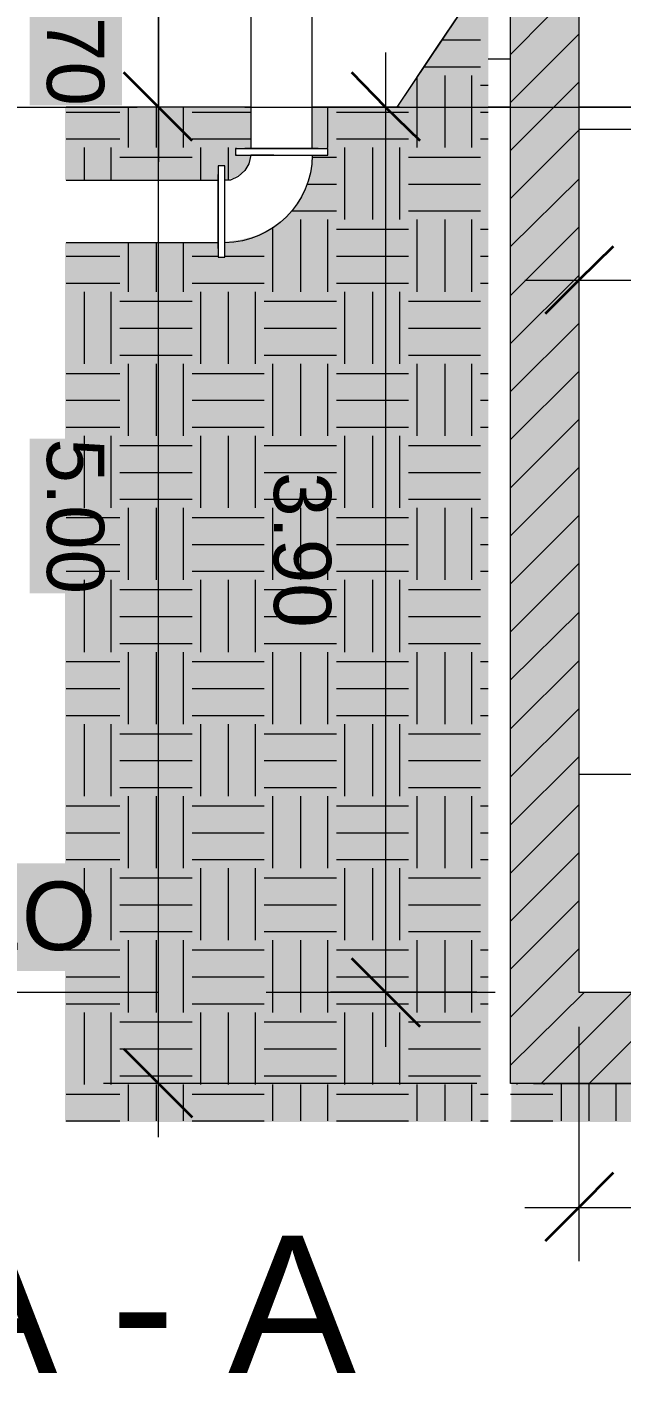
# Model space of a CAD drawing. Extents: x -187 to 52, y -9 to 65.
# Drawn here: x -140.35 to -137.73, y 44.41 to 50.34 of the extents above; entities that cross this region are included whole.
import ezdxf

# ---------------------------------------------------------------- set-up
doc = ezdxf.new("R2010")
doc.units = 0
doc.header["$MEASUREMENT"] = 0
doc.layers.add('PDF4_Geometría', color=7, linetype='Continuous')
doc.layers.add('PDF4_Texto', color=7, linetype='Continuous')
doc.layers.add('PDF4_Rellenos sólidos', color=7, linetype='Continuous', true_color=0xffffff)
doc.styles.add('PDF Arial', font='arial.ttf')

msp = doc.modelspace()

# ---------------------------------------------------------------- hatches: boundary and pattern name
at = {"layer": 'PDF4_Rellenos sólidos', "transparency": 33554559}
for points in [[(-140.3356, 50.6757), (-140.3356, 49.9948), (-139.9296, 49.9948), (-139.9296, 50.6757)], [(-138.7116, 49.999), (-138.7201, 49.9906), (-138.7201, 45.5204), (-138.3183, 45.5204), (-138.3183, 50.5827), (-138.3225, 50.5827), (-138.3268, 50.5784), (-138.331, 50.57), (-138.3352, 50.5657), (-138.3395, 50.5573), (-138.3437, 50.5531), (-138.3479, 50.5446), (-138.3522, 50.5404), (-138.3564, 50.5319), (-138.3606, 50.5277), (-138.3648, 50.5192), (-138.3691, 50.515), (-138.3733, 50.5065), (-138.3775, 50.5023), (-138.3818, 50.4938), (-138.386, 50.4896), (-138.3902, 50.4812), (-138.3944, 50.4769), (-138.3987, 50.4685), (-138.4029, 50.4642), (-138.4071, 50.4558), (-138.4114, 50.4516), (-138.4156, 50.4431), (-138.4198, 50.4389), (-138.424, 50.4304), (-138.4283, 50.4262), (-138.4325, 50.4177), (-138.4367, 50.4135), (-138.441, 50.405), (-138.4452, 50.4008), (-138.4494, 50.3923), (-138.4537, 50.3881), (-138.4579, 50.3797), (-138.4621, 50.3754), (-138.4663, 50.367), (-138.4706, 50.3627), (-138.4748, 50.3543), (-138.479, 50.3501), (-138.4833, 50.3416), (-138.4875, 50.3374), (-138.4917, 50.3289), (-138.4959, 50.3247), (-138.5002, 50.3162), (-138.5044, 50.312), (-138.5086, 50.3035), (-138.5129, 50.2993), (-138.5171, 50.2909), (-138.5213, 50.2866), (-138.5255, 50.2782), (-138.5298, 50.2739), (-138.534, 50.2655), (-138.5382, 50.2612), (-138.5425, 50.2528), (-138.5467, 50.2486), (-138.5509, 50.2401), (-138.5551, 50.2359), (-138.5594, 50.2274), (-138.5636, 50.2232), (-138.5678, 50.2147), (-138.5721, 50.2105), (-138.5763, 50.202), (-138.5805, 50.1978), (-138.5848, 50.1894), (-138.589, 50.1851), (-138.5932, 50.1767), (-138.5974, 50.1724), (-138.6017, 50.164), (-138.6059, 50.1597), (-138.6101, 50.1513), (-138.6144, 50.1471), (-138.6186, 50.1386), (-138.6228, 50.1344), (-138.627, 50.1259), (-138.6313, 50.1217), (-138.6355, 50.1132), (-138.6397, 50.109), (-138.644, 50.1005), (-138.6482, 50.0963), (-138.6524, 50.0879), (-138.6566, 50.0836), (-138.6609, 50.0752), (-138.6651, 50.0709), (-138.6693, 50.0625), (-138.6736, 50.0583), (-138.6778, 50.0498), (-138.682, 50.0456), (-138.6863, 50.0371), (-138.6905, 50.0329), (-138.6947, 50.0244), (-138.6989, 50.0202), (-138.7032, 50.0117), (-138.7074, 50.0075)], [(-138.2211, 50.3881), (-138.2211, 50.0879), (-137.9208, 50.0879), (-137.9208, 50.3881)], [(-138.2211, 50.0879), (-138.2211, 46.0914), (-137.9208, 46.0914), (-137.9208, 50.0879)], [(-138.83, 49.9864), (-138.83, 45.5204), (-138.7201, 45.5204), (-138.7201, 49.9864)], [(-140.3356, 48.5273), (-140.3356, 47.8464), (-139.9296, 47.8464), (-139.9296, 48.5273)], [(-139.3375, 48.3793), (-139.3375, 47.6984), (-138.9315, 47.6984), (-138.9315, 48.3793)], [(-144.6746, 46.6581), (-144.6746, 46.1844), (-140.01, 46.1844), (-140.01, 46.6581)], [(-138.2211, 46.0914), (-138.2211, 45.6896), (-135.0746, 45.6896), (-135.0746, 46.0914)], [(-138.2168, 45.6896), (-138.2168, 45.5204), (-138.1196, 45.5204), (-138.1196, 45.6896)], [(-138.1196, 45.6896), (-138.1196, 45.5204), (-135.0746, 45.5204), (-135.0746, 45.6896)]]:
    msp.add_hatch(color=256, dxfattribs=at).paths.add_polyline_path(points)
h = msp.add_hatch(color=256, dxfattribs=at)
h.paths.add_polyline_path([(-139.3629, 49.8045), (-139.3629, 49.9864), (-140.1791, 49.9864), (-140.1791, 49.6649), (-139.5067, 49.6649), (-139.5067, 49.7284), (-139.4771, 49.7284), (-139.4771, 49.6692), (-139.4433, 49.6734), (-139.4094, 49.6903), (-139.3883, 49.7115), (-139.384, 49.7199), (-139.3798, 49.7242), (-139.3756, 49.7326), (-139.3714, 49.7368), (-139.3671, 49.7453), (-139.3629, 49.7749), (-139.4306, 49.7749), (-139.4306, 49.8045)])
h.paths.add_polyline_path([(-139.5067, 49.3901), (-140.1791, 49.3901), (-140.1791, 45.5204), (-138.83, 45.5204), (-138.83, 49.9864), (-139.0922, 49.9864), (-139.0922, 49.8045), (-139.0246, 49.8045), (-139.0246, 49.7749), (-139.0922, 49.7749), (-139.0965, 49.7411), (-139.1007, 49.703), (-139.1049, 49.6861), (-139.1092, 49.6734), (-139.1134, 49.6565), (-139.1176, 49.6438), (-139.1472, 49.5846), (-139.1514, 49.5804), (-139.1557, 49.5719), (-139.1599, 49.5677), (-139.1641, 49.5592), (-139.1684, 49.555), (-139.1726, 49.5465), (-139.1768, 49.5423), (-139.1811, 49.5338), (-139.2276, 49.4873), (-139.236, 49.4831), (-139.2445, 49.4746), (-139.2529, 49.4704), (-139.2572, 49.4662), (-139.2656, 49.462), (-139.2699, 49.4577), (-139.2783, 49.4535), (-139.2826, 49.4493), (-139.3333, 49.4239), (-139.3587, 49.4154), (-139.4094, 49.4027), (-139.4771, 49.3943), (-139.4771, 49.3266), (-139.5067, 49.3266)])

# ---------------------------------------------------------------- linework, layer by layer
at = {"layer": 'PDF4_Geometría', "lineweight": 9}
for points in [[(-139.3629, 49.8045), (-139.0922, 49.8045), (-139.0922, 51.0479), (-139.3629, 51.0479)], [(-138.3183, 49.9864), (-138.2211, 49.9864)], [(-139.0669, 49.8045), (-139.0711, 49.8045), (-139.0669, 49.8045), (-139.0711, 49.8045), (-139.088, 49.8045), (-139.1134, 49.8045), (-139.1472, 49.8045), (-139.1853, 49.8045), (-139.2276, 49.8045), (-139.2699, 49.8045), (-139.3079, 49.8045), (-139.3418, 49.8045), (-139.3671, 49.8045), (-139.384, 49.8045), (-139.3883, 49.8045), (-139.384, 49.8045), (-139.3671, 49.8045), (-139.3418, 49.8045), (-139.3079, 49.8045), (-139.2699, 49.8045), (-139.2276, 49.8045), (-139.1853, 49.8045), (-139.1472, 49.8045), (-139.1134, 49.8045), (-139.088, 49.8045), (-139.0711, 49.8045)], [(-139.5067, 49.7284), (-139.5067, 49.7242), (-139.5067, 49.7072), (-139.5067, 49.6776), (-139.5067, 49.6438), (-139.5067, 49.5973), (-139.5067, 49.5508), (-139.5067, 49.5042), (-139.5067, 49.4577), (-139.5067, 49.4112), (-139.5067, 49.3774), (-139.5067, 49.3478), (-139.5067, 49.3309), (-139.5067, 49.3266), (-139.4771, 49.3266), (-139.4771, 49.3309), (-139.4771, 49.3478), (-139.4771, 49.3774), (-139.4771, 49.4112), (-139.4771, 49.4577), (-139.4771, 49.5042), (-139.4771, 49.5508), (-139.4771, 49.5973), (-139.4771, 49.6438), (-139.4771, 49.6776), (-139.4771, 49.7072), (-139.4771, 49.7242), (-139.4771, 49.7284)], [(-139.5067, 49.6903), (-139.5067, 49.6861), (-139.5067, 49.6903), (-139.5067, 49.6819), (-139.5067, 49.6692), (-139.5067, 49.6438), (-139.5067, 49.61), (-139.5067, 49.5677), (-139.5067, 49.5254), (-139.5067, 49.4873), (-139.5067, 49.445), (-139.5067, 49.4112), (-139.5067, 49.3858), (-139.5067, 49.3731), (-139.5067, 49.3647), (-139.5067, 49.3689), (-139.5067, 49.3647), (-139.5067, 49.3731), (-139.5067, 49.3858), (-139.5067, 49.4112), (-139.5067, 49.445), (-139.5067, 49.4873), (-139.5067, 49.5254), (-139.5067, 49.5677), (-139.5067, 49.61), (-139.5067, 49.6438), (-139.5067, 49.6692), (-139.5067, 49.6819)]]:
    msp.add_lwpolyline(points, close=True, dxfattribs=at)
for points in [[(-139.7689, 45.4528), (-139.7689, 50.9252), (-139.7689, 49.7453)], [(-138.2211, 50.219), (-138.0519, 50.3881), (-137.7516, 50.6884)], [(-138.2211, 50.2866), (-138.2211, 50.5869), (-138.3183, 50.5869), (-138.5425, 50.2528), (-138.7201, 49.9864), (-138.7835, 49.9864), (-138.83, 49.9864), (-139.0922, 49.9864)], [(-138.3183, 50.5869), (-138.7201, 49.9864)], [(-138.2211, 50.0075), (-138.1407, 50.0879), (-137.9208, 50.3078)], [(-138.7708, 50.2274), (-138.7708, 45.8503)], [(-138.2211, 50.1978), (-138.3183, 50.1978)], [(-138.2211, 49.796), (-137.9292, 50.0879), (-137.9208, 50.0963)], [(-137.9208, 50.0879), (-137.9208, 49.9864), (-137.0877, 49.9864), (-137.9208, 49.9864)], [(-140.4963, 49.9864), (-139.8619, 49.9864)], [(-139.3629, 49.9864), (-139.5701, 49.9864), (-140.1749, 49.9864)], [(-139.7055, 49.9864), (-139.7689, 49.9864), (-140.01, 49.9864)], [(-139.3883, 49.9864), (-137.8024, 49.9864)], [(-138.7074, 49.9864), (-138.7708, 49.9864), (-139.0119, 49.9864)], [(-138.2211, 49.5846), (-137.9208, 49.8849)], [(-139.4263, 49.7749), (-139.4306, 49.7749), (-139.4263, 49.7749), (-139.4052, 49.7749), (-139.3798, 49.7749), (-139.3418, 49.7749), (-139.2995, 49.7749), (-139.2529, 49.7749), (-139.2022, 49.7749), (-139.1557, 49.7749), (-139.1134, 49.7749), (-139.0753, 49.7749), (-139.05, 49.7749), (-139.033, 49.7749), (-139.0246, 49.7749), (-139.0246, 49.8045), (-139.0288, 49.8045)], [(-139.4306, 49.8045), (-139.4306, 49.7749)], [(-139.4263, 49.8045), (-139.4306, 49.8045), (-139.4263, 49.8045), (-139.4052, 49.8045), (-139.3798, 49.8045), (-139.3418, 49.8045), (-139.2995, 49.8045), (-139.2529, 49.8045), (-139.2022, 49.8045), (-139.1557, 49.8045), (-139.1134, 49.8045), (-139.0753, 49.8045), (-139.05, 49.8045), (-139.033, 49.8045), (-139.0246, 49.8045)], [(-139.2614, 49.7749), (-139.2783, 49.7749), (-139.2952, 49.7749), (-139.3122, 49.7749), (-139.3291, 49.7749), (-139.3418, 49.7749), (-139.3502, 49.7749), (-139.3587, 49.7749), (-139.3629, 49.7749), (-139.3714, 49.7368), (-139.3883, 49.7072), (-139.4179, 49.6819), (-139.4517, 49.6649), (-139.4771, 49.6649)], [(-139.2572, 49.7749), (-139.2403, 49.7749)], [(-139.0288, 49.7749), (-139.0246, 49.7749)], [(-140.1749, 49.6649), (-139.5067, 49.6649), (-139.5067, 49.3901), (-140.1749, 49.3901)], [(-139.4771, 49.3943), (-139.4771, 49.3985), (-139.4771, 49.407), (-139.4771, 49.4154), (-139.4771, 49.4281), (-139.4771, 49.445), (-139.4771, 49.4577), (-139.4771, 49.4789), (-139.4771, 49.4958), (-139.4771, 49.5169), (-139.4771, 49.5381), (-139.4771, 49.5592), (-139.4771, 49.5761), (-139.4771, 49.5973), (-139.4771, 49.61), (-139.4771, 49.6269), (-139.4771, 49.6396), (-139.4771, 49.648), (-139.4771, 49.6565), (-139.4771, 49.6607)], [(-138.2211, 49.3731), (-137.9208, 49.6692)], [(-138.2211, 49.1575), (-137.9208, 49.4577)], [(-138.2211, 48.946), (-137.9208, 49.2463)], [(-137.9208, 49.2886), (-137.9208, 49.2251), (-137.9208, 48.9841)], [(-138.1576, 49.2251), (-134.4614, 49.2251)], [(-138.2211, 48.7346), (-137.9208, 49.0348)], [(-138.2211, 48.5231), (-137.9208, 48.8234)], [(-138.2211, 48.3116), (-137.9208, 48.6119)], [(-138.2211, 48.1002), (-137.9208, 48.4005)], [(-138.2211, 47.8887), (-137.9208, 48.189)], [(-138.2211, 47.6773), (-137.9208, 47.9775)], [(-138.2211, 47.4658), (-137.9208, 47.7619)], [(-138.2211, 47.2501), (-137.9208, 47.5504)], [(-138.2211, 47.0387), (-137.9208, 47.339)], [(-138.2211, 46.8272), (-137.9208, 47.1275)], [(-137.9208, 47.0514), (-137.0877, 47.0514)], [(-138.2211, 46.6158), (-137.9208, 46.916)], [(-138.2211, 46.4043), (-137.9208, 46.7046)], [(-138.2211, 46.1929), (-137.9208, 46.4931)], [(-138.2211, 45.9814), (-138.1111, 46.0914), (-137.9208, 46.2817)], [(-134.5037, 45.6896), (-138.1196, 45.6896), (-135.0746, 45.6896), (-136.2968, 45.6896), (-136.5844, 45.6896), (-138.1196, 45.6896), (-135.0746, 45.6896), (-134.9943, 45.6896), (-134.5037, 45.6896), (-134.5037, 46.1294)], [(-140.4075, 46.0914), (-139.7731, 46.0914)], [(-139.2952, 46.0914), (-138.2887, 46.0914)], [(-138.3691, 46.0914), (-138.7708, 46.0914), (-139.0119, 46.0914)], [(-138.2211, 45.77), (-137.8954, 46.0914)], [(-138.0857, 45.6896), (-137.684, 46.0914)], [(-137.8743, 45.6896), (-137.4725, 46.0914)], [(-137.9208, 45.9391), (-137.9208, 45.1441), (-137.9208, 44.9072)], [(-138.3691, 45.6896), (-139.7689, 45.6896), (-140.01, 45.6896)], [(-138.1576, 45.1441), (-117.2025, 45.1441)]]:
    msp.add_lwpolyline(points, dxfattribs=at)
at = {"layer": 'PDF4_Geometría', "color": 9, "lineweight": 9, "true_color": 0xc0c0c0}
for points in [[(-138.3183, 50.5869), (-138.5425, 50.2528), (-138.7201, 49.9864), (-138.7835, 49.9864), (-138.83, 49.9864), (-139.0922, 49.9864)], [(-138.5213, 50.2824), (-138.3522, 50.2824)], [(-138.6017, 50.164), (-138.3522, 50.164)], [(-138.6313, 49.8087), (-138.6313, 50.1217)], [(-138.5086, 49.8087), (-138.5086, 50.1259)], [(-138.3902, 49.8087), (-138.3902, 50.1259)], [(-138.3522, 50.0836), (-138.3183, 50.0836)], [(-139.3629, 49.9864), (-139.5701, 49.9864), (-140.1749, 49.9864)], [(-140.1749, 49.9652), (-139.9381, 49.9652)], [(-139.9, 49.8087), (-139.9, 49.9864)], [(-139.7774, 49.8087), (-139.7774, 49.9864)], [(-139.6589, 49.8087), (-139.6589, 49.9864)], [(-139.6209, 49.9652), (-139.3629, 49.9652)], [(-139.0246, 49.8087), (-139.0246, 49.9864)], [(-138.9865, 49.9652), (-138.83, 49.9652), (-138.7201, 49.9652), (-138.6693, 49.9652)], [(-138.3522, 49.9652), (-138.3183, 49.9652)], [(-140.1749, 49.8468), (-139.9381, 49.8468)], [(-139.6209, 49.8468), (-139.3629, 49.8468)], [(-138.9865, 49.8468), (-138.83, 49.8468), (-138.7201, 49.8468), (-138.6693, 49.8468)], [(-138.3522, 49.8468), (-138.3183, 49.8468)], [(-140.0945, 49.6649), (-140.0945, 49.8087)], [(-139.9761, 49.6649), (-139.9761, 49.8087)], [(-139.5828, 49.6649), (-139.5828, 49.8087)], [(-139.4602, 49.6649), (-139.4602, 49.8087)], [(-138.9485, 49.4916), (-138.9485, 49.8087)], [(-138.8258, 49.4916), (-138.8258, 49.8087)], [(-138.7074, 49.4916), (-138.7074, 49.8087)], [(-139.9381, 49.7664), (-139.6209, 49.7664)], [(-139.0922, 49.7664), (-138.9865, 49.7664)], [(-138.6693, 49.7664), (-138.3522, 49.7664)], [(-139.1134, 49.648), (-138.9865, 49.648)], [(-138.6693, 49.648), (-138.3522, 49.648)], [(-139.1811, 49.5296), (-138.9865, 49.5296)], [(-139.143, 49.1744), (-139.143, 49.4916)], [(-139.0246, 49.1744), (-139.0246, 49.4916)], [(-138.6693, 49.5296), (-138.3522, 49.5296)], [(-138.6313, 49.1744), (-138.6313, 49.4916)], [(-138.5086, 49.1744), (-138.5086, 49.4916)], [(-138.3902, 49.1744), (-138.3902, 49.4916)], [(-139.2656, 49.1744), (-139.2656, 49.4577)], [(-138.9865, 49.4493), (-138.83, 49.4493), (-138.7201, 49.4493), (-138.6693, 49.4493)], [(-138.3522, 49.4493), (-138.3183, 49.4493)], [(-139.9, 49.1744), (-139.9, 49.3901)], [(-139.7774, 49.1744), (-139.7774, 49.3901)], [(-139.6589, 49.1744), (-139.6589, 49.3901)], [(-140.1749, 49.3309), (-139.9381, 49.3309)], [(-139.6209, 49.3309), (-139.5067, 49.3309)], [(-139.4771, 49.3309), (-139.3037, 49.3309)], [(-138.9865, 49.3309), (-138.83, 49.3309), (-138.7201, 49.3309), (-138.6693, 49.3309)], [(-138.3522, 49.3309), (-138.3183, 49.3309)], [(-140.1749, 49.2124), (-139.9381, 49.2124)], [(-139.6209, 49.2124), (-139.3037, 49.2124)], [(-138.9865, 49.2124), (-138.83, 49.2124), (-138.7201, 49.2124), (-138.6693, 49.2124)], [(-138.3522, 49.2124), (-138.3183, 49.2124)], [(-140.0945, 48.8572), (-140.0945, 49.1744)], [(-139.9761, 48.8572), (-139.9761, 49.1744)], [(-139.9381, 49.1321), (-139.6209, 49.1321)], [(-139.5828, 48.8572), (-139.5828, 49.1744)], [(-139.4602, 48.8572), (-139.4602, 49.1744)], [(-139.3418, 48.8572), (-139.3418, 49.1744)], [(-139.3037, 49.1321), (-138.9865, 49.1321)], [(-138.9485, 48.8572), (-138.9485, 49.1744)], [(-138.8258, 48.8572), (-138.8258, 49.1744)], [(-138.7074, 48.8572), (-138.7074, 49.1744)], [(-138.6693, 49.1321), (-138.3522, 49.1321)], [(-139.9381, 49.0137), (-139.6209, 49.0137)], [(-139.3037, 49.0137), (-138.9865, 49.0137)], [(-138.6693, 49.0137), (-138.3522, 49.0137)], [(-139.9381, 48.8953), (-139.6209, 48.8953)], [(-139.3037, 48.8953), (-138.9865, 48.8953)], [(-138.6693, 48.8953), (-138.3522, 48.8953)], [(-139.9, 48.54), (-139.9, 48.8572)], [(-139.7774, 48.54), (-139.7774, 48.8572)], [(-139.6589, 48.54), (-139.6589, 48.8572)], [(-139.2656, 48.54), (-139.2656, 48.8572)], [(-139.143, 48.54), (-139.143, 48.8572)], [(-139.0246, 48.54), (-139.0246, 48.8572)], [(-138.6313, 48.54), (-138.6313, 48.8572)], [(-138.5086, 48.54), (-138.5086, 48.8572)], [(-138.3902, 48.54), (-138.3902, 48.8572)], [(-140.1749, 48.8149), (-139.9381, 48.8149)], [(-139.6209, 48.8149), (-139.3037, 48.8149)], [(-138.9865, 48.8149), (-138.83, 48.8149), (-138.7201, 48.8149), (-138.6693, 48.8149)], [(-138.3522, 48.8149), (-138.3183, 48.8149)], [(-140.1749, 48.6965), (-139.9381, 48.6965)], [(-139.6209, 48.6965), (-139.3037, 48.6965)], [(-138.9865, 48.6965), (-138.83, 48.6965), (-138.7201, 48.6965), (-138.6693, 48.6965)], [(-138.3522, 48.6965), (-138.3183, 48.6965)], [(-140.1749, 48.5781), (-139.9381, 48.5781)], [(-140.0945, 48.2228), (-140.0945, 48.54)], [(-139.9761, 48.2228), (-139.9761, 48.54)], [(-139.6209, 48.5781), (-139.3037, 48.5781)], [(-139.5828, 48.2228), (-139.5828, 48.54)], [(-139.4602, 48.2228), (-139.4602, 48.54)], [(-139.3418, 48.2228), (-139.3418, 48.54)], [(-138.9865, 48.5781), (-138.83, 48.5781), (-138.7201, 48.5781), (-138.6693, 48.5781)], [(-138.9485, 48.2228), (-138.9485, 48.54)], [(-138.8258, 48.2228), (-138.8258, 48.54)], [(-138.7074, 48.2228), (-138.7074, 48.54)], [(-138.3522, 48.5781), (-138.3183, 48.5781)], [(-139.9381, 48.4977), (-139.6209, 48.4977)], [(-139.3037, 48.4977), (-138.9865, 48.4977)], [(-138.6693, 48.4977), (-138.3522, 48.4977)], [(-139.9381, 48.3793), (-139.6209, 48.3793)], [(-139.3037, 48.3793), (-138.9865, 48.3793)], [(-138.6693, 48.3793), (-138.3522, 48.3793)], [(-139.9381, 48.2609), (-139.6209, 48.2609)], [(-139.3037, 48.2609), (-138.9865, 48.2609)], [(-138.6693, 48.2609), (-138.3522, 48.2609)], [(-140.1749, 48.1805), (-139.9381, 48.1805)], [(-139.9, 47.9057), (-139.9, 48.2228)], [(-139.7774, 47.9057), (-139.7774, 48.2228)], [(-139.6589, 47.9057), (-139.6589, 48.2228)], [(-139.6209, 48.1805), (-139.3037, 48.1805)], [(-139.2656, 47.9057), (-139.2656, 48.2228)], [(-139.143, 47.9057), (-139.143, 48.2228)], [(-139.0246, 47.9057), (-139.0246, 48.2228)], [(-138.9865, 48.1805), (-138.83, 48.1805), (-138.7201, 48.1805), (-138.6693, 48.1805)], [(-138.6313, 47.9057), (-138.6313, 48.2228)], [(-138.5086, 47.9057), (-138.5086, 48.2228)], [(-138.3902, 47.9057), (-138.3902, 48.2228)], [(-138.3522, 48.1805), (-138.3183, 48.1805)], [(-140.1749, 48.0621), (-139.9381, 48.0621)], [(-139.6209, 48.0621), (-139.3037, 48.0621)], [(-138.9865, 48.0621), (-138.83, 48.0621), (-138.7201, 48.0621), (-138.6693, 48.0621)], [(-138.3522, 48.0621), (-138.3183, 48.0621)], [(-140.1749, 47.9437), (-139.9381, 47.9437)], [(-139.6209, 47.9437), (-139.3037, 47.9437)], [(-138.9865, 47.9437), (-138.83, 47.9437), (-138.7201, 47.9437), (-138.6693, 47.9437)], [(-138.3522, 47.9437), (-138.3183, 47.9437)], [(-140.0945, 47.5885), (-140.0945, 47.9057)], [(-139.9761, 47.5885), (-139.9761, 47.9057)], [(-139.5828, 47.5885), (-139.5828, 47.9057)], [(-139.4602, 47.5885), (-139.4602, 47.9057)], [(-139.3418, 47.5885), (-139.3418, 47.9057)], [(-138.9485, 47.5885), (-138.9485, 47.9057)], [(-138.8258, 47.5885), (-138.8258, 47.9057)], [(-138.7074, 47.5885), (-138.7074, 47.9057)], [(-139.9381, 47.8634), (-139.6209, 47.8634)], [(-139.3037, 47.8634), (-138.9865, 47.8634)], [(-138.6693, 47.8634), (-138.3522, 47.8634)], [(-139.9381, 47.7449), (-139.6209, 47.7449)], [(-139.3037, 47.7449), (-138.9865, 47.7449)], [(-138.6693, 47.7449), (-138.3522, 47.7449)], [(-139.9381, 47.6265), (-139.6209, 47.6265)], [(-139.9, 47.2713), (-139.9, 47.5885)], [(-139.7774, 47.2713), (-139.7774, 47.5885)], [(-139.6589, 47.2713), (-139.6589, 47.5885)], [(-139.3037, 47.6265), (-138.9865, 47.6265)], [(-139.2656, 47.2713), (-139.2656, 47.5885)], [(-139.143, 47.2713), (-139.143, 47.5885)], [(-139.0246, 47.2713), (-139.0246, 47.5885)], [(-138.6693, 47.6265), (-138.3522, 47.6265)], [(-138.6313, 47.2713), (-138.6313, 47.5885)], [(-138.5086, 47.2713), (-138.5086, 47.5885)], [(-138.3902, 47.2713), (-138.3902, 47.5885)], [(-140.1749, 47.5462), (-139.9381, 47.5462)], [(-139.6209, 47.5462), (-139.3037, 47.5462)], [(-138.9865, 47.5462), (-138.83, 47.5462), (-138.7201, 47.5462), (-138.6693, 47.5462)], [(-138.3522, 47.5462), (-138.3183, 47.5462)], [(-140.1749, 47.4278), (-139.9381, 47.4278)], [(-139.6209, 47.4278), (-139.3037, 47.4278)], [(-138.9865, 47.4278), (-138.83, 47.4278), (-138.7201, 47.4278), (-138.6693, 47.4278)], [(-138.3522, 47.4278), (-138.3183, 47.4278)], [(-140.1749, 47.3094), (-139.9381, 47.3094)], [(-139.6209, 47.3094), (-139.3037, 47.3094)], [(-138.9865, 47.3094), (-138.83, 47.3094), (-138.7201, 47.3094), (-138.6693, 47.3094)], [(-138.3522, 47.3094), (-138.3183, 47.3094)], [(-140.0945, 46.9541), (-140.0945, 47.2713)], [(-139.9761, 46.9541), (-139.9761, 47.2713)], [(-139.9381, 47.229), (-139.6209, 47.229)], [(-139.5828, 46.9541), (-139.5828, 47.2713)], [(-139.4602, 46.9541), (-139.4602, 47.2713)], [(-139.3418, 46.9541), (-139.3418, 47.2713)], [(-139.3037, 47.229), (-138.9865, 47.229)], [(-138.9485, 46.9541), (-138.9485, 47.2713)], [(-138.8258, 46.9541), (-138.8258, 47.2713)], [(-138.7074, 46.9541), (-138.7074, 47.2713)], [(-138.6693, 47.229), (-138.3522, 47.229)], [(-139.9381, 47.1106), (-139.6209, 47.1106)], [(-139.3037, 47.1106), (-138.9865, 47.1106)], [(-138.6693, 47.1106), (-138.3522, 47.1106)], [(-139.9381, 46.9922), (-139.6209, 46.9922)], [(-139.3037, 46.9922), (-138.9865, 46.9922)], [(-138.6693, 46.9922), (-138.3522, 46.9922)], [(-139.9, 46.6369), (-139.9, 46.9541)], [(-139.7774, 46.6369), (-139.7774, 46.9541)], [(-139.6589, 46.6369), (-139.6589, 46.9541)], [(-139.2656, 46.6369), (-139.2656, 46.9541)], [(-139.143, 46.6369), (-139.143, 46.9541)], [(-139.0246, 46.6369), (-139.0246, 46.9541)], [(-138.6313, 46.6369), (-138.6313, 46.9541)], [(-138.5086, 46.6369), (-138.5086, 46.9541)], [(-138.3902, 46.6369), (-138.3902, 46.9541)], [(-140.1749, 46.9118), (-139.9381, 46.9118)], [(-139.6209, 46.9118), (-139.3037, 46.9118)], [(-138.9865, 46.9118), (-138.83, 46.9118), (-138.7201, 46.9118), (-138.6693, 46.9118)], [(-138.3522, 46.9118), (-138.3183, 46.9118)], [(-140.1749, 46.7934), (-139.9381, 46.7934)], [(-139.6209, 46.7934), (-139.3037, 46.7934)], [(-138.9865, 46.7934), (-138.83, 46.7934), (-138.7201, 46.7934), (-138.6693, 46.7934)], [(-138.3522, 46.7934), (-138.3183, 46.7934)], [(-140.1749, 46.675), (-139.9381, 46.675)], [(-140.0945, 46.3197), (-140.0945, 46.6369)], [(-139.9761, 46.3197), (-139.9761, 46.6369)], [(-139.6209, 46.675), (-139.3037, 46.675)], [(-139.5828, 46.3197), (-139.5828, 46.6369)], [(-139.4602, 46.3197), (-139.4602, 46.6369)], [(-139.3418, 46.3197), (-139.3418, 46.6369)], [(-138.9865, 46.675), (-138.83, 46.675), (-138.7201, 46.675), (-138.6693, 46.675)], [(-138.9485, 46.3197), (-138.9485, 46.6369)], [(-138.8258, 46.3197), (-138.8258, 46.6369)], [(-138.7074, 46.3197), (-138.7074, 46.6369)], [(-138.3522, 46.675), (-138.3183, 46.675)], [(-139.9381, 46.5946), (-139.6209, 46.5946)], [(-139.3037, 46.5946), (-138.9865, 46.5946)], [(-138.6693, 46.5946), (-138.3522, 46.5946)], [(-139.9381, 46.4762), (-139.6209, 46.4762)], [(-139.3037, 46.4762), (-138.9865, 46.4762)], [(-138.6693, 46.4762), (-138.3522, 46.4762)], [(-139.9381, 46.3578), (-139.6209, 46.3578)], [(-139.3037, 46.3578), (-138.9865, 46.3578)], [(-138.6693, 46.3578), (-138.3522, 46.3578)], [(-139.9, 46.0026), (-139.9, 46.3197)], [(-139.7774, 46.0026), (-139.7774, 46.3197)], [(-139.6589, 46.0026), (-139.6589, 46.3197)], [(-139.2656, 46.0026), (-139.2656, 46.3197)], [(-139.143, 46.0026), (-139.143, 46.3197)], [(-139.0246, 46.0026), (-139.0246, 46.3197)], [(-138.6313, 46.0026), (-138.6313, 46.3197)], [(-138.5086, 46.0026), (-138.5086, 46.3197)], [(-138.3902, 46.0026), (-138.3902, 46.3197)], [(-140.1749, 46.2775), (-139.9381, 46.2775)], [(-139.6209, 46.2775), (-139.3037, 46.2775)], [(-138.9865, 46.2775), (-138.83, 46.2775), (-138.7201, 46.2775), (-138.6693, 46.2775)], [(-138.3522, 46.2775), (-138.3183, 46.2775)], [(-140.1749, 46.159), (-139.9381, 46.159)], [(-139.6209, 46.159), (-139.3037, 46.159)], [(-138.9865, 46.159), (-138.83, 46.159), (-138.7201, 46.159), (-138.6693, 46.159)], [(-138.3522, 46.159), (-138.3183, 46.159)], [(-140.1749, 46.0406), (-139.9381, 46.0406)], [(-140.0945, 45.6854), (-140.0945, 46.0026)], [(-139.9761, 45.6854), (-139.9761, 46.0026)], [(-139.6209, 46.0406), (-139.3037, 46.0406)], [(-139.5828, 45.6854), (-139.5828, 46.0026)], [(-139.4602, 45.6854), (-139.4602, 46.0026)], [(-139.3418, 45.6854), (-139.3418, 46.0026)], [(-138.9865, 46.0406), (-138.83, 46.0406), (-138.7201, 46.0406), (-138.6693, 46.0406)], [(-138.9485, 45.6854), (-138.9485, 46.0026)], [(-138.8258, 45.6854), (-138.8258, 46.0026)], [(-138.7074, 45.6854), (-138.7074, 46.0026)], [(-138.3522, 46.0406), (-138.3183, 46.0406)], [(-139.9381, 45.9603), (-139.6209, 45.9603)], [(-139.3037, 45.9603), (-138.9865, 45.9603)], [(-138.6693, 45.9603), (-138.3522, 45.9603)], [(-139.9381, 45.8419), (-139.6209, 45.8419)], [(-139.3037, 45.8419), (-138.9865, 45.8419)], [(-138.6693, 45.8419), (-138.3522, 45.8419)], [(-139.9381, 45.7234), (-139.6209, 45.7234)], [(-139.9, 45.5247), (-139.9, 45.6854)], [(-139.7774, 45.5247), (-139.7774, 45.6854)], [(-139.6589, 45.5247), (-139.6589, 45.6854)], [(-139.3037, 45.7234), (-138.9865, 45.7234)], [(-139.2656, 45.5247), (-139.2656, 45.6854)], [(-139.143, 45.5247), (-139.143, 45.6854)], [(-139.0246, 45.5247), (-139.0246, 45.6854)], [(-138.6693, 45.7234), (-138.3522, 45.7234)], [(-138.6313, 45.5247), (-138.6313, 45.6854)], [(-138.5086, 45.5247), (-138.5086, 45.6854)], [(-138.3902, 45.5247), (-138.3902, 45.6854)], [(-138.1914, 45.6854), (-138.1914, 45.6896)], [(-134.5037, 45.6896), (-134.8293, 45.6896), (-135.0746, 45.6896), (-136.2968, 45.6896), (-136.5844, 45.6896), (-138.1196, 45.6896)], [(-138.073, 45.6854), (-138.073, 45.6896)], [(-137.9969, 45.5247), (-137.9969, 45.6854)], [(-137.8743, 45.5247), (-137.8743, 45.6854)], [(-137.7559, 45.5247), (-137.7559, 45.6854)], [(-140.1749, 45.6431), (-139.9381, 45.6431)], [(-139.6209, 45.6431), (-139.3037, 45.6431)], [(-138.9865, 45.6431), (-138.83, 45.6431), (-138.7201, 45.6431), (-138.6693, 45.6431)], [(-138.3522, 45.6431), (-138.3183, 45.6431)], [(-138.2211, 45.6431), (-138.1196, 45.6431), (-138.035, 45.6431)], [(-140.1749, 45.5247), (-139.9381, 45.5247)], [(-139.6209, 45.5247), (-139.3037, 45.5247)], [(-138.9865, 45.5247), (-138.83, 45.5247), (-138.7201, 45.5247), (-138.6693, 45.5247)], [(-138.3522, 45.5247), (-138.3183, 45.5247)], [(-138.2211, 45.5247), (-138.1196, 45.5247), (-138.035, 45.5247)]]:
    msp.add_lwpolyline(points, dxfattribs=at)
at = {"layer": 'PDF4_Geometría', "lineweight": 20}
for points in [[(-117.1433, 46.6919), (-134.5037, 46.6919), (-134.5037, 46.0914), (-134.5037, 45.6896), (-135.0746, 45.6896), (-138.2211, 45.6896), (-138.2211, 46.0914), (-138.2211, 50.0879), (-138.2211, 50.3881)], [(-137.9208, 50.3881), (-137.9208, 50.0879), (-137.9208, 46.0914), (-135.0746, 46.0914), (-134.7025, 46.0914), (-134.7025, 50.2866), (-134.7025, 50.3881)], [(-137.9208, 49.8891), (-134.7025, 49.8891)]]:
    msp.add_lwpolyline(points, dxfattribs=at)
at = {"layer": 'PDF4_Geometría', "lineweight": 35}
for points in [[(-139.6209, 49.8383), (-139.7689, 49.9864), (-139.9211, 50.1386)], [(-138.6186, 49.8383), (-138.7708, 49.9864), (-138.9188, 50.1386)], [(-137.7685, 49.3731), (-137.9208, 49.2251), (-138.0688, 49.0771)], [(-138.6186, 45.9391), (-138.7708, 46.0914), (-138.9188, 46.2394)], [(-139.9211, 45.8419), (-139.7689, 45.6896), (-139.6209, 45.5416)], [(-137.7685, 45.2963), (-137.9208, 45.1441), (-138.0688, 44.996)]]:
    msp.add_lwpolyline(points, dxfattribs=at)
at = {"layer": 'PDF4_Geometría', "lineweight": 9}
msp.add_lwpolyline([(-139.2191, 49.7749), (-139.198, 49.7749), (-139.1768, 49.7749), (-139.1599, 49.7749), (-139.143, 49.7749), (-139.1303, 49.7749), (-139.1176, 49.7749), (-139.1049, 49.7749), (-139.1007, 49.7749), (-139.0922, 49.7749, -0.408115), (-139.4771, 49.3901)], format="xyb", dxfattribs=at)

# ---------------------------------------------------------------- texts
at = {"layer": 'PDF4_Texto', "char_height": 0.25199, "attachment_point": 7, "rotation": 270, "style": 'PDF Arial'}
for s, insert in [('0.70', (-140.2629, 50.6769)), ('5.00', (-140.2629, 48.5285)), ('3.90', (-139.2648, 48.3805))]:
    msp.add_mtext(s, dxfattribs=dict(at, insert=insert))
at = {"layer": 'PDF4_Texto', "attachment_point": 7, "style": 'PDF Arial'}
for s, insert, char_height in [('N.F. CAM. DE BOMBEO', (-144.6746, 46.2723), 0.301414), ('CORTE A - A', (-143.9641, 44.4063), 0.604191)]:
    msp.add_mtext(s, dxfattribs=dict(at, insert=insert, char_height=char_height))

doc.saveas('drawing.dxf')
